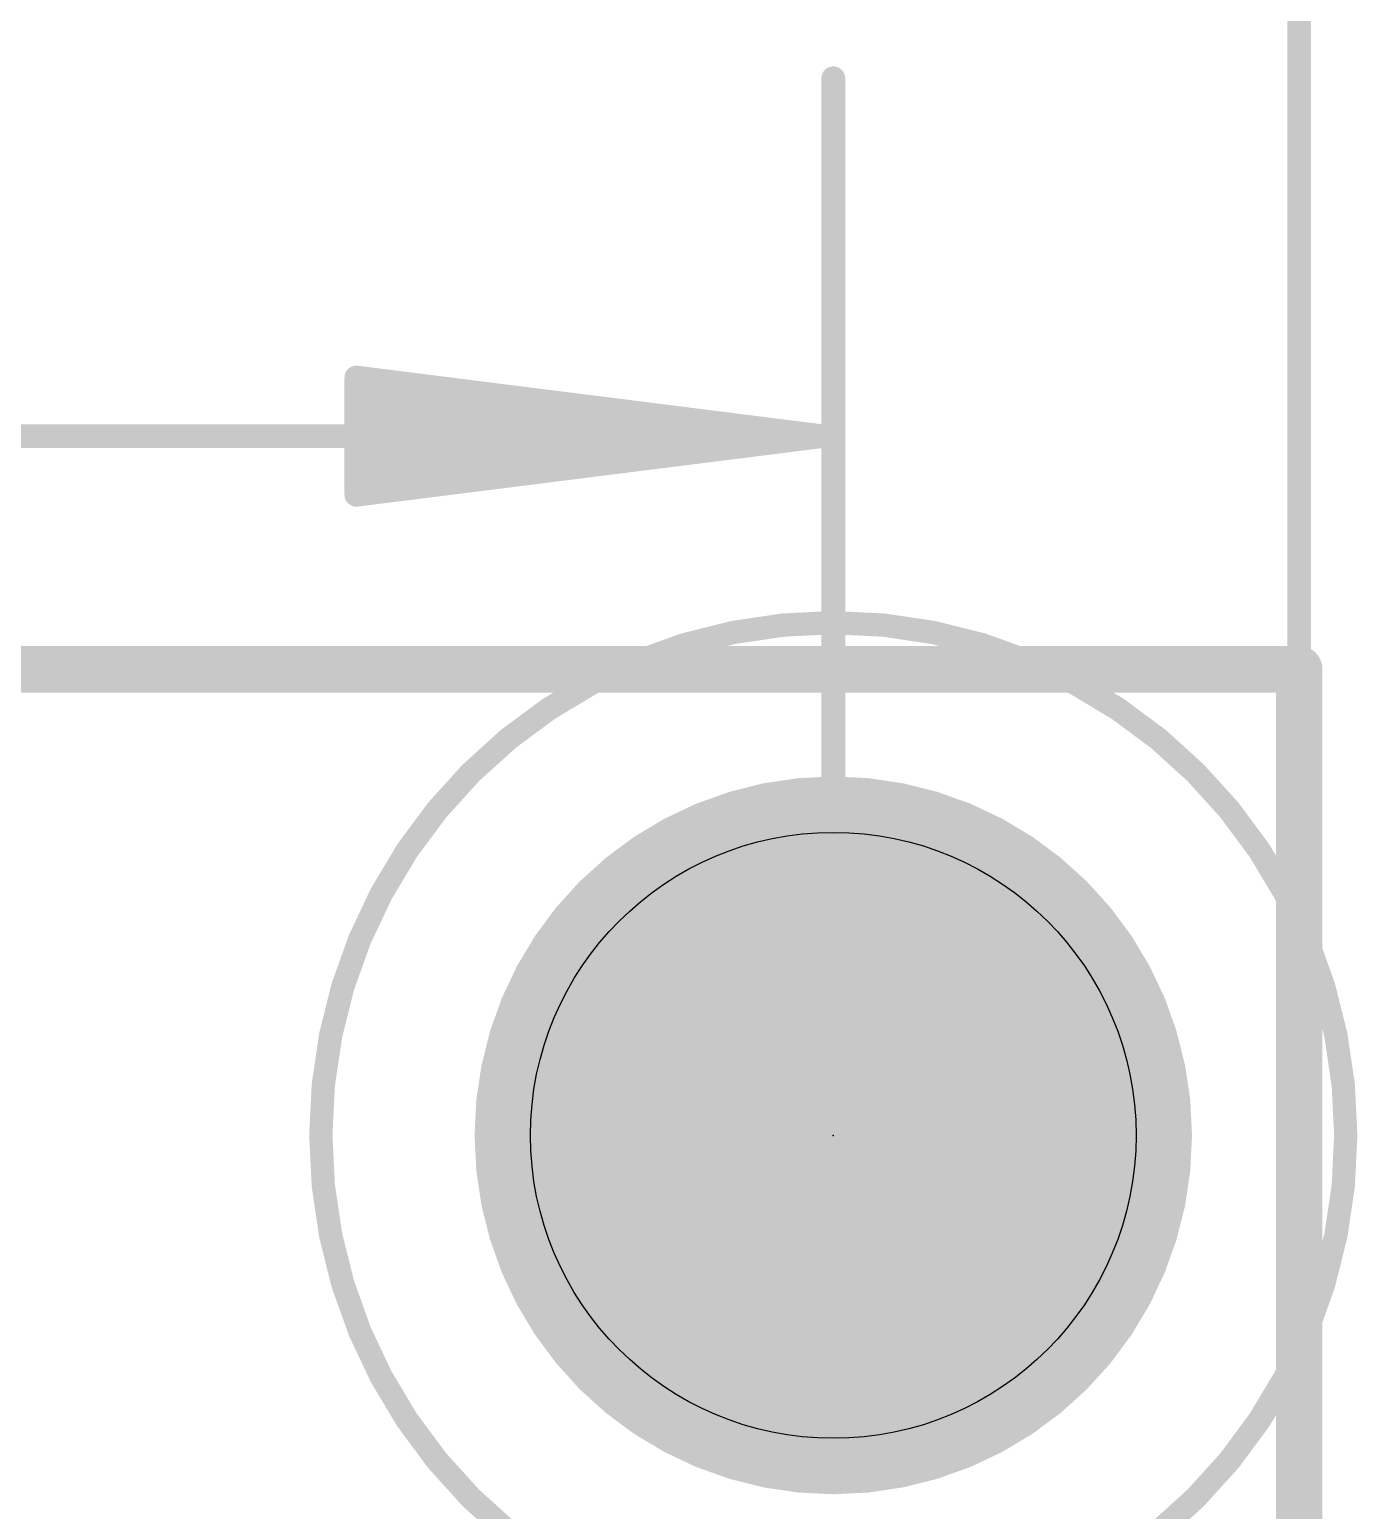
# Model space of a CAD drawing. Extents: x -33 to 74, y -22 to 37.
# Drawn here: x 18.48 to 25.72, y 20.82 to 28.89 of the extents above; entities that cross this region are included whole.
import ezdxf

# ---------------------------------------------------------------- set-up
doc = ezdxf.new("R2010")
doc.units = 0
for name, color, linetype in [('1', 12, 'CONTINUOUS'), ('16', 132, 'CONTINUOUS'), ('20', 31, 'CONTINUOUS'), ('23', 53, 'CONTINUOUS'), ('29', 253, 'CONTINUOUS'), ('30', 253, 'CONTINUOUS'), ('39', 12, 'CONTINUOUS'), ('41', 12, 'CONTINUOUS'), ('42', 132, 'CONTINUOUS'), ('47', 253, 'CONTINUOUS')]:
    doc.layers.add(name, color=color, linetype=linetype)

msp = doc.modelspace()

# ---------------------------------------------------------------- linework, layer by layer
at = {"layer": '1', "const_width": 0.254}
for points in [[(0, 25.4), (25.4, 25.4)], [(25.4, 25.4), (25.4, 0)]]:
    msp.add_lwpolyline(points, dxfattribs=at)
at = {"layer": '1', "const_width": 0.127}
for points in [[(25.4635, 25.4, 1), (25.3365, 25.4)], [(25.4, 25.3365, 1), (25.4, 25.4635)]]:
    msp.add_lwpolyline(points, format="xyb", dxfattribs=at)
at = {"layer": '16', "const_width": 0.254}
for points in [[(0, 25.4), (25.4, 25.4)], [(25.4, 25.4), (25.4, 0)]]:
    msp.add_lwpolyline(points, dxfattribs=at)
at = {"layer": '16', "const_width": 0.127}
for points in [[(25.4635, 25.4, 1), (25.3365, 25.4)], [(25.4, 25.3365, 1), (25.4, 25.4635)]]:
    msp.add_lwpolyline(points, format="xyb", dxfattribs=at)
at = {"layer": '20', "const_width": 0.2032}
for points in [[(0, 25.4), (25.4, 25.4)], [(25.4, 25.4), (25.4, 0)]]:
    msp.add_lwpolyline(points, dxfattribs=at)
at = {"layer": '20', "const_width": 0.1016}
for points in [[(25.4508, 25.4, 1), (25.3492, 25.4)], [(25.4, 25.3492, 1), (25.4, 25.4508)]]:
    msp.add_lwpolyline(points, format="xyb", dxfattribs=at)
at = {"layer": '20'}
msp.add_circle((22.86, 22.86), 1.651, dxfattribs=at)
at = {"layer": '23'}
msp.add_point((22.86, 22.86), dxfattribs=at)
at = {"layer": '29', "const_width": 1.7526}
msp.add_lwpolyline([(22.86, 21.9837, 1), (22.86, 23.7363, 1), (22.86, 21.9837)], format="xyb", dxfattribs=at)
at = {"layer": '30', "const_width": 1.7526}
msp.add_lwpolyline([(22.86, 21.9837, 1), (22.86, 23.7363, 1), (22.86, 21.9837)], format="xyb", dxfattribs=at)
at = {"layer": '39', "const_width": 0.127}
msp.add_lwpolyline([(22.86, 20.066, 1), (22.86, 25.654, 1), (22.86, 20.066)], format="xyb", dxfattribs=at)
at = {"layer": '41'}
for points, const_width in [([(22.86, 24.7142, 1), (22.86, 21.0058)], 0.2032), ([(22.86, 21.0058, 1), (22.86, 24.7142)], 0.2032), ([(22.86, 24.765, 1), (22.86, 24.6634)], 0.1016), ([(22.86, 24.6634, 1), (22.86, 24.765)], 0.1016), ([(22.86, 21.0566, 1), (22.86, 20.955)], 0.1016), ([(22.86, 20.955, 1), (22.86, 21.0566)], 0.1016)]:
    msp.add_lwpolyline(points, format="xyb", dxfattribs=dict(at, const_width=const_width))
at = {"layer": '42'}
for points, const_width in [([(22.86, 24.7142, 1), (22.86, 21.0058)], 0.2032), ([(22.86, 21.0058, 1), (22.86, 24.7142)], 0.2032), ([(22.86, 24.765, 1), (22.86, 24.6634)], 0.1016), ([(22.86, 24.6634, 1), (22.86, 24.765)], 0.1016), ([(22.86, 21.0566, 1), (22.86, 20.955)], 0.1016), ([(22.86, 20.955, 1), (22.86, 21.0566)], 0.1016)]:
    msp.add_lwpolyline(points, format="xyb", dxfattribs=dict(at, const_width=const_width))
at = {"layer": '47', "const_width": 0.13}
for points in [[(25.4, 25.4), (25.4, 32.43)], [(22.86, 22.86), (22.86, 28.62)], [(22.795, 26.67), (20.26, 26.9892)], [(20.26, 26.9892), (20.26, 26.3508)], [(22.795, 26.67), (20.26, 26.93)], [(22.795, 26.67), (20.26, 26.8)], [(2.605, 26.67), (22.795, 26.67)], [(20.26, 26.3508), (22.795, 26.67)], [(20.26, 26.54), (22.795, 26.67)], [(20.26, 26.41), (22.795, 26.67)]]:
    msp.add_lwpolyline(points, dxfattribs=at)
at = {"layer": '47', "const_width": 0.065}
for points in [[(22.8925, 28.62, 1), (22.8275, 28.62)], [(20.2641, 27.0215, 1), (20.2559, 26.957)], [(20.2925, 26.9892, 1), (20.2275, 26.9892)], [(20.2633, 26.9623, 1), (20.2567, 26.8977)], [(20.2617, 26.8325, 1), (20.2583, 26.7675)], [(22.7991, 26.6378, 1), (22.7909, 26.7022)], [(22.7909, 26.6378, 1), (22.7991, 26.7022)], [(22.7983, 26.6377, 1), (22.7917, 26.7023)], [(22.7917, 26.6377, 1), (22.7983, 26.7023)], [(22.7933, 26.6375, 1), (22.7967, 26.7025)], [(22.7967, 26.6375, 1), (22.7933, 26.7025)], [(22.795, 26.6375, 1), (22.795, 26.7025)], [(20.2583, 26.5725, 1), (20.2617, 26.5075)], [(20.2567, 26.4423, 1), (20.2633, 26.3777)], [(20.2559, 26.383, 1), (20.2641, 26.3185)], [(20.2275, 26.3508, 1), (20.2925, 26.3508)], [(25.3675, 25.4, 1), (25.4325, 25.4)], [(22.8275, 22.86, 1), (22.8925, 22.86)]]:
    msp.add_lwpolyline(points, format="xyb", dxfattribs=at)

doc.saveas('drawing.dxf')
